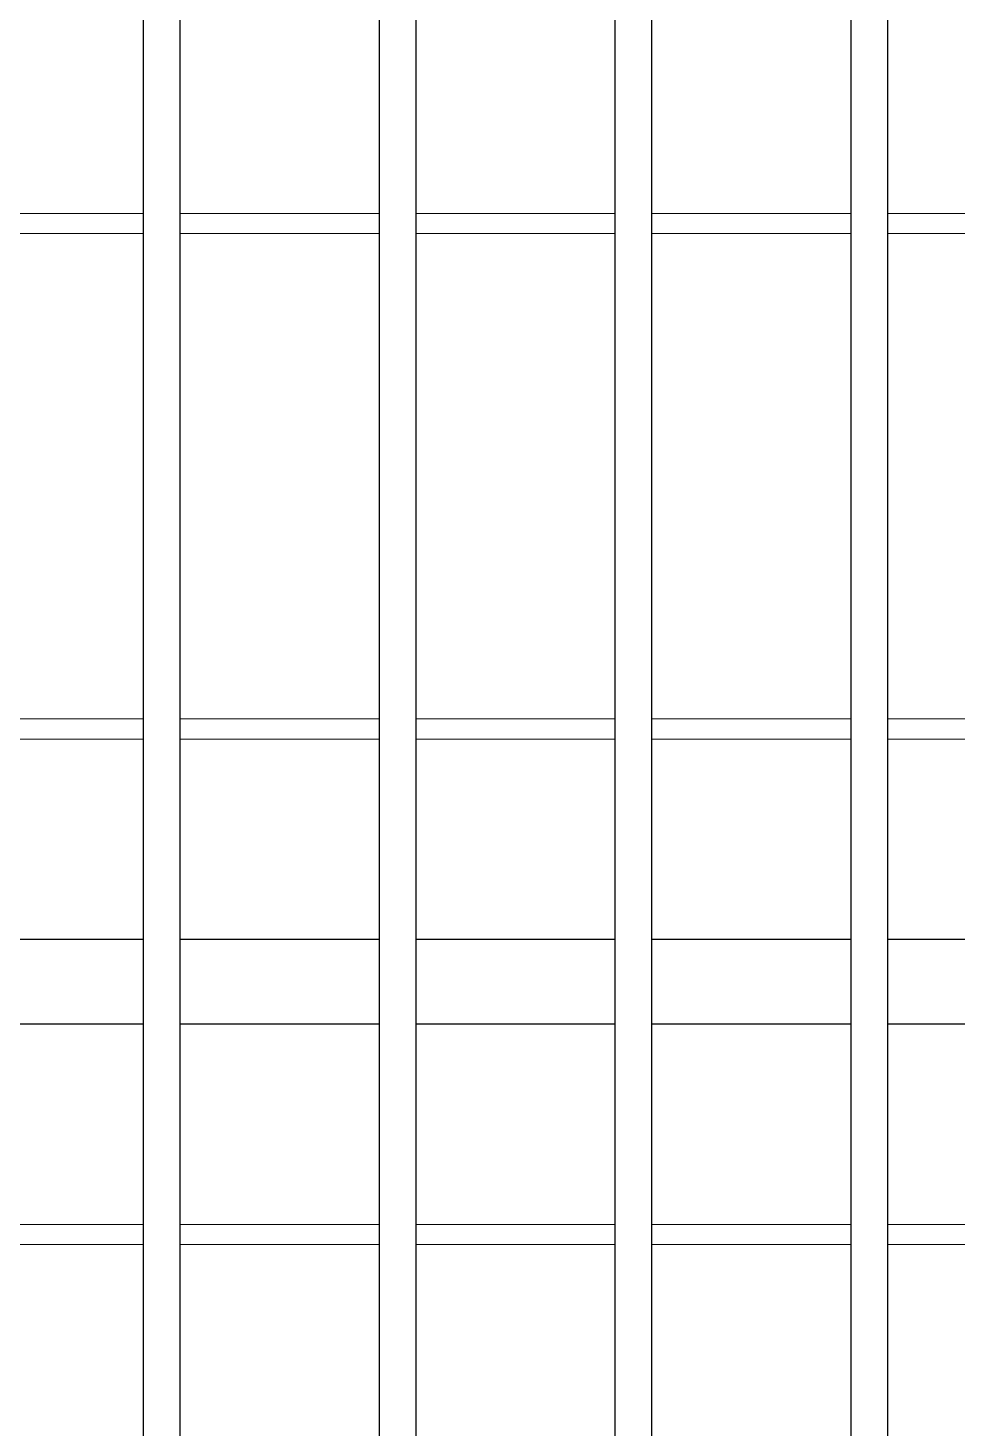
# Model space of a CAD drawing. Header units: millimetres. Extents: x -65574 to 111613, y -106550 to -50518.
# Drawn here: x 19342 to 19893, y -96618 to -95787 of the extents above; entities that cross this region are included whole.
import ezdxf

# ---------------------------------------------------------------- set-up
doc = ezdxf.new("R2010")
doc.units = ezdxf.units.MM

# ---------------------------------------------------------------- blocks, each defined once
blk = doc.blocks.new('*U32')
at = {"lineweight": 30, "ltscale": 100}
blk.add_lwpolyline([(-950, -25), (950, -25), (950, 25), (-950, 25)], close=True, dxfattribs=at)
blk = doc.blocks.new('*U33')
at = {"color": 0, "linetype": 'ByBlock', "lineweight": -2, "transparency": 16777216}
blk.add_blockref('*U32', (0, -25200), dxfattribs=at)
blk = doc.blocks.new('*U30')
blk.add_wipeout([(-11, 5450), (11, 5450), (11, -3000), (-11, -3000)])
at = {"ltscale": 100}
blk.add_lwpolyline([(11, 5450), (-11, 5450), (-11, -3000), (11, -3000)], close=True, dxfattribs=at)
blk = doc.blocks.new('*U31')
at = {"color": 0, "linetype": 'ByBlock', "lineweight": -2, "transparency": 16777216}
for p in [(560, 0), (700, 0), (840, 0), (980, 0)]:
    blk.add_blockref('*U30', p, dxfattribs=at)
blk = doc.blocks.new('*U166')
at = {"lineweight": 15}
blk.add_lwpolyline([(-950, 6), (-950, -6), (950, -6), (950, 6)], close=True, dxfattribs=at)
blk = doc.blocks.new('*U167')
at = {"color": 0, "linetype": 'ByBlock', "lineweight": -2, "transparency": 16777216}
for p in [(0, -24900), (0, -25200), (0, -25500)]:
    blk.add_blockref('*U166', p, dxfattribs=at)

msp = doc.modelspace()

# ---------------------------------------------------------------- block references
at = {"color": 0, "lineweight": -2}
msp.add_blockref('*U167', (19761.65, -71002.79), dxfattribs=at)
at = {"color": 0}
msp.add_blockref('*U33', (19761.15, -71152.79), dxfattribs=at)

# ---------------------------------------------------------------- next in the draw order: block references
msp.add_blockref('*U31', (18861.15, -98002.79), dxfattribs=at)

doc.saveas('drawing.dxf')
